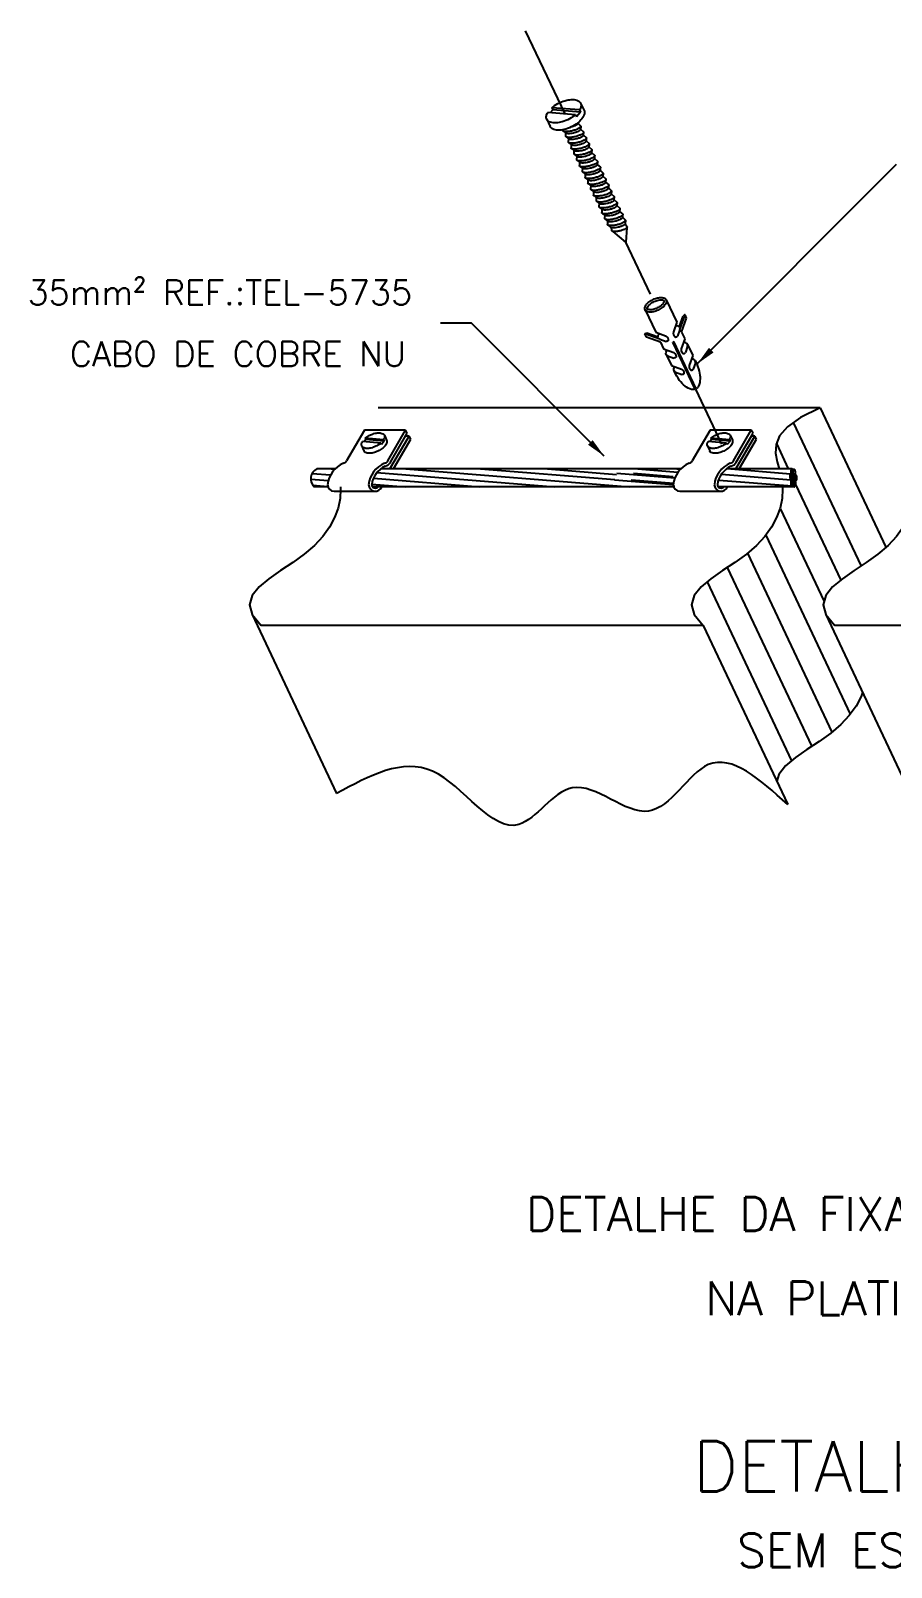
# Model space of a CAD drawing. Header units: millimetres. Extents: x 4236 to 4463, y 1839 to 1973.
# Drawn here: x 4371.33 to 4375.17, y 1852.75 to 1859.6 of the extents above; entities that cross this region are included whole.
import ezdxf
from ezdxf.enums import TextEntityAlignment as Align

# ---------------------------------------------------------------- set-up
doc = ezdxf.new("R2010")
doc.units = ezdxf.units.MM
doc.linetypes.add('DASHDOT', pattern=[1, 0.5, -0.25, 0, -0.25])
for name, color, linetype in [('C01', 1, 'Continuous'), ('C02', 42, 'Continuous'), ('C03', 7, 'Continuous'), ('C04', 5, 'Continuous'), ('C05', 4, 'Continuous')]:
    doc.layers.add(name, color=color, linetype=linetype)
doc.styles.add('100CL', font='romans.shx', dxfattribs={"height": 25})
doc.styles.add('140CL', font='romans.shx', dxfattribs={"height": 100})
doc.styles.add('80CL', font='romans.shx', dxfattribs={"height": 2})

msp = doc.modelspace()

# ---------------------------------------------------------------- linework, layer by layer
at = {"layer": 'C01', "linetype": 'DASHDOT'}
for p, q in [((4373.7175, 1859.2309), (4373.541, 1859.6022)), ((4374.0992, 1858.4276), (4373.9893, 1858.659)), ((4374.4172, 1857.7585), (4374.3005, 1858.0042))]:
    msp.add_line(p, q, dxfattribs=at)
at = {"layer": 'C01'}
for p, q in [((4374.736, 1857.8549), (4375.0382, 1857.2148)), ((4372.8289, 1857.7784), (4372.8212, 1857.7695)), ((4372.9083, 1857.7779), (4372.8259, 1857.7847)), ((4372.8259, 1857.7847), (4372.8289, 1857.7784)), ((4372.9112, 1857.7716), (4372.8289, 1857.7784)), ((4372.9083, 1857.7779), (4372.9112, 1857.7716)), ((4372.9268, 1857.6835), (4373.0061, 1857.8208)), ((4372.9366, 1857.6477), (4373.0214, 1857.7944)), ((4372.9391, 1857.6783), (4373.0138, 1857.8076)), ((4372.9519, 1857.6477), (4373.029, 1857.7812)), ((4373.0138, 1857.8076), (4373.0061, 1857.8208)), ((4373.0214, 1857.7944), (4373.0061, 1857.7944)), ((4373.029, 1857.7812), (4373.0214, 1857.7944)), ((4374.3712, 1857.7784), (4374.3635, 1857.7695)), ((4374.4506, 1857.7779), (4374.3683, 1857.7847)), ((4374.3683, 1857.7847), (4374.3712, 1857.7784)), ((4374.4536, 1857.7716), (4374.3712, 1857.7784)), ((4374.4506, 1857.7779), (4374.4536, 1857.7716)), ((4374.4692, 1857.6835), (4374.5485, 1857.8209)), ((4374.479, 1857.6477), (4374.5637, 1857.7945)), ((4374.4814, 1857.6783), (4374.5561, 1857.8077)), ((4374.4942, 1857.6477), (4374.5713, 1857.7813)), ((4374.5561, 1857.8077), (4374.5485, 1857.8209)), ((4374.5637, 1857.7945), (4374.5485, 1857.7945)), ((4374.5713, 1857.7813), (4374.5637, 1857.7945)), ((4372.8958, 1857.7633), (4372.8134, 1857.7701)), ((4372.8958, 1857.7633), (4372.8987, 1857.7571)), ((4372.9112, 1857.7716), (4372.8987, 1857.7571)), ((4374.4381, 1857.7633), (4374.3557, 1857.7702)), ((4374.4381, 1857.7633), (4374.441, 1857.7571)), ((4374.4536, 1857.7716), (4374.441, 1857.7571)), ((4374.6604, 1857.7608), (4374.7136, 1857.6481)), ((4372.6745, 1857.648), (4372.6906, 1857.6467)), ((4373.0076, 1857.648), (4374.0044, 1857.5685)), ((4373.3406, 1857.648), (4373.939, 1857.6003)), ((4373.6396, 1857.6481), (4373.9473, 1857.6235)), ((4374.0423, 1857.6481), (4374.2213, 1857.6338)), ((4374.2169, 1857.648), (4374.2329, 1857.6468)), ((4374.4392, 1857.6491), (4374.7231, 1857.6264)), ((4374.7398, 1857.6456), (4374.7328, 1857.6456)), ((4372.583, 1857.6021), (4372.6611, 1857.5959)), ((4372.5894, 1857.6282), (4372.6719, 1857.6216)), ((4372.5924, 1857.5748), (4372.6589, 1857.5695)), ((4372.8552, 1857.5804), (4373.0048, 1857.5685)), ((4372.8627, 1857.6064), (4373.338, 1857.5685)), ((4372.8783, 1857.6318), (4373.6713, 1857.5685)), ((4373.9387, 1857.5996), (4374.1995, 1857.5788)), ((4373.949, 1857.6283), (4374.207, 1857.6077)), ((4374.0124, 1857.5996), (4374.2024, 1857.5844)), ((4374.0227, 1857.6283), (4374.2001, 1857.6141)), ((4374.4032, 1857.5979), (4374.7307, 1857.5718)), ((4374.4158, 1857.6242), (4374.7246, 1857.5995)), ((4374.7293, 1857.5993), (4374.7255, 1857.5993)), ((4374.7359, 1857.6201), (4374.7295, 1857.6201)), ((4374.7337, 1857.5953), (4374.7331, 1857.5953)), ((4374.7368, 1857.5925), (4374.734, 1857.5925)), ((4374.7409, 1857.618), (4374.7388, 1857.618)), ((4374.7408, 1857.5953), (4374.7401, 1857.5953)), ((4374.7473, 1857.5953), (4374.7443, 1857.5953)), ((4374.7463, 1857.5788), (4374.9478, 1857.152)), ((4374.6767, 1857.4719), (4374.873, 1857.0562)), ((4374.613, 1857.3526), (4374.9898, 1856.5545)), ((4374.5312, 1857.2716), (4374.908, 1856.4735)), ((4374.4411, 1857.2082), (4374.8179, 1856.4101)), ((4374.3513, 1857.1441), (4374.7281, 1856.346))]:
    msp.add_line(p, q, dxfattribs=at)
for points in [[(4373.7879, 1859.1772, -0.24548), (4373.787, 1859.1733, -0.082009), (4373.778, 1859.1662, -0.04047), (4373.7666, 1859.1609, -0.029714), (4373.7502, 1859.1559, -0.029714), (4373.7334, 1859.1529, -0.04047), (4373.7208, 1859.1525, -0.082009), (4373.7096, 1859.1549, -0.24548), (4373.707, 1859.1579, -0.24548)], [(4373.8004, 1859.151, -0.24548), (4373.7994, 1859.1471, -0.082009), (4373.7905, 1859.1399, -0.04047), (4373.7791, 1859.1346, -0.029714), (4373.7627, 1859.1297, -0.029714), (4373.7458, 1859.1267, -0.04047), (4373.7332, 1859.1263, -0.082009), (4373.7221, 1859.1287, -0.24548), (4373.7194, 1859.1317, -0.24548)], [(4373.7863, 1859.1634, -0.24548), (4373.7855, 1859.1602, -0.082009), (4373.7782, 1859.1543, -0.04047), (4373.7689, 1859.15, -0.029714), (4373.7554, 1859.1459, -0.029714), (4373.7416, 1859.1435, -0.04047), (4373.7313, 1859.1431, -0.082009), (4373.7222, 1859.1451, -0.24548), (4373.72, 1859.1476, -0.24548)], [(4373.7739, 1859.1896, -0.24548), (4373.773, 1859.1864, -0.082009), (4373.7658, 1859.1805, -0.04047), (4373.7564, 1859.1762, -0.029714), (4373.743, 1859.1721, -0.000336), (4373.7428, 1859.1721, -0.04047)], [(4373.8129, 1859.1248, -0.24548), (4373.8119, 1859.1209, -0.082009), (4373.803, 1859.1137, -0.04047), (4373.7915, 1859.1084, -0.029714), (4373.7751, 1859.1035, -0.029714), (4373.7583, 1859.1005, -0.04047), (4373.7457, 1859.1001, -0.082009), (4373.7345, 1859.1024, -0.24548), (4373.7319, 1859.1055, -0.24548)], [(4373.7988, 1859.1372, -0.24548), (4373.798, 1859.134, -0.082009), (4373.7907, 1859.1281, -0.04047), (4373.7813, 1859.1238, -0.029714), (4373.7679, 1859.1197, -0.029714), (4373.7541, 1859.1173, -0.04047), (4373.7438, 1859.1169, -0.082009), (4373.7346, 1859.1188, -0.24548), (4373.7325, 1859.1213, -0.24548)], [(4373.8253, 1859.0986, -0.24548), (4373.8243, 1859.0947, -0.082009), (4373.8154, 1859.0875, -0.04047), (4373.804, 1859.0822, -0.029714), (4373.7876, 1859.0773, -0.029714), (4373.7707, 1859.0743, -0.04047), (4373.7582, 1859.0738, -0.082009), (4373.747, 1859.0762, -0.24548), (4373.7443, 1859.0793, -0.24548)], [(4373.8112, 1859.111, -0.24548), (4373.8104, 1859.1078, -0.082009), (4373.8031, 1859.1019, -0.04047), (4373.7938, 1859.0975, -0.029714), (4373.7804, 1859.0935, -0.029714), (4373.7665, 1859.091, -0.04047), (4373.7562, 1859.0907, -0.082009), (4373.7471, 1859.0926, -0.24548), (4373.7449, 1859.0951, -0.24548)], [(4373.8237, 1859.0847, -0.24548), (4373.8229, 1859.0815, -0.082009), (4373.8156, 1859.0757, -0.04047), (4373.8062, 1859.0713, -0.029714), (4373.7928, 1859.0673, -0.029714), (4373.779, 1859.0648, -0.04047), (4373.7687, 1859.0645, -0.082009), (4373.7595, 1859.0664, -0.24548), (4373.7574, 1859.0689, -0.24548)], [(4373.8378, 1859.0724, -0.24548), (4373.8368, 1859.0685, -0.082009), (4373.8279, 1859.0613, -0.04047), (4373.8165, 1859.056, -0.029714), (4373.8001, 1859.051, -0.029714), (4373.7832, 1859.0481, -0.04047), (4373.7706, 1859.0476, -0.082009), (4373.7594, 1859.05, -0.24548), (4373.7568, 1859.053, -0.24548)], [(4373.8502, 1859.0462, -0.24548), (4373.8492, 1859.0423, -0.082009), (4373.8403, 1859.0351, -0.04047), (4373.8289, 1859.0298, -0.029714), (4373.8125, 1859.0248, -0.029714), (4373.7957, 1859.0218, -0.04047), (4373.7831, 1859.0214, -0.082009), (4373.7719, 1859.0238, -0.24548), (4373.7692, 1859.0268, -0.24548)], [(4373.8361, 1859.0585, -0.24548), (4373.8353, 1859.0553, -0.082009), (4373.8281, 1859.0495, -0.04047), (4373.8187, 1859.0451, -0.029714), (4373.8053, 1859.0411, -0.029714), (4373.7915, 1859.0386, -0.04047), (4373.7812, 1859.0383, -0.082009), (4373.772, 1859.0402, -0.24548), (4373.7698, 1859.0427, -0.24548)], [(4373.8627, 1859.02, -0.24548), (4373.8617, 1859.016, -0.082009), (4373.8528, 1859.0089, -0.04047), (4373.8414, 1859.0036, -0.029714), (4373.825, 1858.9986, -0.029714), (4373.8081, 1858.9956, -0.04047), (4373.7955, 1858.9952, -0.082009), (4373.7843, 1858.9976, -0.24548), (4373.7817, 1859.0006, -0.24548)], [(4373.8486, 1859.0323, -0.24548), (4373.8478, 1859.0291, -0.082009), (4373.8405, 1859.0232, -0.04047), (4373.8312, 1859.0189, -0.029714), (4373.8177, 1859.0148, -0.029714), (4373.8039, 1859.0124, -0.04047), (4373.7936, 1859.012, -0.082009), (4373.7845, 1859.014, -0.24548), (4373.7823, 1859.0165, -0.24548)], [(4373.8752, 1858.9937, -0.24548), (4373.8742, 1858.9898, -0.082009), (4373.8653, 1858.9827, -0.04047), (4373.8538, 1858.9774, -0.029714), (4373.8374, 1858.9724, -0.029714), (4373.8206, 1858.9694, -0.04047), (4373.808, 1858.969, -0.082009), (4373.7968, 1858.9714, -0.24548), (4373.7942, 1858.9744, -0.24548)], [(4373.8611, 1859.0061, -0.24548), (4373.8603, 1859.0029, -0.082009), (4373.853, 1858.997, -0.04047), (4373.8436, 1858.9927, -0.029714), (4373.8302, 1858.9886, -0.029714), (4373.8164, 1858.9862, -0.04047), (4373.8061, 1858.9858, -0.082009), (4373.7969, 1858.9878, -0.24548), (4373.7947, 1858.9903, -0.24548)], [(4373.8876, 1858.9675, -0.24548), (4373.8866, 1858.9636, -0.082009), (4373.8777, 1858.9564, -0.04047), (4373.8663, 1858.9511, -0.029714), (4373.8499, 1858.9462, -0.029714), (4373.833, 1858.9432, -0.04047), (4373.8205, 1858.9428, -0.082009), (4373.8093, 1858.9451, -0.24548), (4373.8066, 1858.9482, -0.24548)], [(4373.8735, 1858.9799, -0.24548), (4373.8727, 1858.9767, -0.082009), (4373.8654, 1858.9708, -0.04047), (4373.8561, 1858.9665, -0.029714), (4373.8426, 1858.9624, -0.029714), (4373.8288, 1858.96, -0.04047), (4373.8185, 1858.9596, -0.082009), (4373.8094, 1858.9616, -0.24548), (4373.8072, 1858.964, -0.24548)], [(4373.9001, 1858.9413, -0.24548), (4373.8991, 1858.9374, -0.082009), (4373.8902, 1858.9302, -0.04047), (4373.8788, 1858.9249, -0.029714), (4373.8624, 1858.92, -0.029714), (4373.8455, 1858.917, -0.04047), (4373.8329, 1858.9165, -0.082009), (4373.8217, 1858.9189, -0.24548), (4373.8191, 1858.922, -0.24548)], [(4373.886, 1858.9537, -0.24548), (4373.8852, 1858.9505, -0.082009), (4373.8779, 1858.9446, -0.04047), (4373.8685, 1858.9403, -0.029714), (4373.8551, 1858.9362, -0.029714), (4373.8413, 1858.9337, -0.04047), (4373.831, 1858.9334, -0.082009), (4373.8218, 1858.9353, -0.24548), (4373.8197, 1858.9378, -0.24548)], [(4373.9125, 1858.9151, -0.24548), (4373.9115, 1858.9112, -0.082009), (4373.9026, 1858.904, -0.04047), (4373.8912, 1858.8987, -0.029714), (4373.8748, 1858.8937, -0.029714), (4373.858, 1858.8908, -0.04047), (4373.8454, 1858.8903, -0.082009), (4373.8342, 1858.8927, -0.24548), (4373.8315, 1858.8958, -0.24548)], [(4373.8984, 1858.9275, -0.24548), (4373.8976, 1858.9243, -0.082009), (4373.8903, 1858.9184, -0.04047), (4373.881, 1858.914, -0.029714), (4373.8676, 1858.91, -0.029714), (4373.8538, 1858.9075, -0.04047), (4373.8435, 1858.9072, -0.082009), (4373.8343, 1858.9091, -0.24548), (4373.8321, 1858.9116, -0.24548)], [(4373.925, 1858.8889, -0.24548), (4373.924, 1858.885, -0.082009), (4373.9151, 1858.8778, -0.04047), (4373.9037, 1858.8725, -0.029714), (4373.8873, 1858.8675, -0.029714), (4373.8704, 1858.8646, -0.04047), (4373.8578, 1858.8641, -0.082009), (4373.8466, 1858.8665, -0.24548), (4373.844, 1858.8695, -0.24548)], [(4373.9109, 1858.9012, -0.24548), (4373.9101, 1858.898, -0.082009), (4373.9028, 1858.8922, -0.04047), (4373.8935, 1858.8878, -0.029714), (4373.88, 1858.8838, -0.029714), (4373.8662, 1858.8813, -0.04047), (4373.8559, 1858.881, -0.082009), (4373.8467, 1858.8829, -0.24548), (4373.8446, 1858.8854, -0.24548)], [(4373.9234, 1858.875, -0.24548), (4373.9226, 1858.8718, -0.082009), (4373.9153, 1858.8659, -0.04047), (4373.9059, 1858.8616, -0.029714), (4373.8925, 1858.8575, -0.029714), (4373.8787, 1858.8551, -0.04047), (4373.8684, 1858.8547, -0.082009), (4373.8592, 1858.8567, -0.24548), (4373.857, 1858.8592, -0.24548)], [(4373.9374, 1858.8627, -0.24548), (4373.9365, 1858.8588, -0.082009), (4373.9276, 1858.8516, -0.04047), (4373.9161, 1858.8463, -0.029714), (4373.8997, 1858.8413, -0.029714), (4373.8829, 1858.8383, -0.04047), (4373.8703, 1858.8379, -0.082009), (4373.8591, 1858.8403, -0.24548), (4373.8565, 1858.8433, -0.24548)], [(4373.9499, 1858.8364, -0.24548), (4373.9489, 1858.8325, -0.082009), (4373.94, 1858.8254, -0.04047), (4373.9286, 1858.8201, -0.029714), (4373.9122, 1858.8151, -0.029714), (4373.8953, 1858.8121, -0.04047), (4373.8828, 1858.8117, -0.082009), (4373.8716, 1858.8141, -0.24548), (4373.8689, 1858.8171, -0.24548)], [(4373.9358, 1858.8488, -0.24548), (4373.935, 1858.8456, -0.082009), (4373.9277, 1858.8397, -0.04047), (4373.9184, 1858.8354, -0.029714), (4373.9049, 1858.8313, -0.029714), (4373.8911, 1858.8289, -0.04047), (4373.8808, 1858.8285, -0.082009), (4373.8717, 1858.8305, -0.24548), (4373.8695, 1858.833, -0.24548)], [(4373.9624, 1858.8102, -0.24548), (4373.9614, 1858.8063, -0.082009), (4373.9525, 1858.7991, -0.04047), (4373.9411, 1858.7938, -0.029714), (4373.9247, 1858.7889, -0.029714), (4373.9078, 1858.7859, -0.04047), (4373.8952, 1858.7855, -0.082009), (4373.884, 1858.7879, -0.24548), (4373.8814, 1858.7909, -0.24548)], [(4373.9483, 1858.8226, -0.24548), (4373.9475, 1858.8194, -0.082009), (4373.9402, 1858.8135, -0.04047), (4373.9308, 1858.8092, -0.029714), (4373.9174, 1858.8051, -0.029714), (4373.9036, 1858.8027, -0.04047), (4373.8933, 1858.8023, -0.082009), (4373.8841, 1858.8043, -0.24548), (4373.882, 1858.8068, -0.24548)], [(4373.9748, 1858.784, -0.24548), (4373.9738, 1858.7801, -0.082009), (4373.9649, 1858.7729, -0.04047), (4373.9535, 1858.7676, -0.029714), (4373.9371, 1858.7627, -0.029714), (4373.9202, 1858.7597, -0.04047), (4373.9077, 1858.7593, -0.082009), (4373.8965, 1858.7616, -0.24548), (4373.8938, 1858.7647, -0.24548)], [(4373.9607, 1858.7964, -0.24548), (4373.9599, 1858.7932, -0.082009), (4373.9526, 1858.7873, -0.04047), (4373.9433, 1858.783, -0.029714), (4373.9299, 1858.7789, -0.029714), (4373.916, 1858.7765, -0.04047), (4373.9057, 1858.7761, -0.082009), (4373.8966, 1858.778, -0.24548), (4373.8944, 1858.7805, -0.24548)], [(4373.9873, 1858.7578, -0.24548), (4373.9863, 1858.7539, -0.082009), (4373.9774, 1858.7467, -0.04047), (4373.966, 1858.7414, -0.029714), (4373.9496, 1858.7365, -0.029714), (4373.9327, 1858.7335, -0.04047), (4373.9201, 1858.733, -0.082009), (4373.9089, 1858.7354, -0.24548), (4373.9063, 1858.7385, -0.24548)], [(4373.9732, 1858.7702, -0.24548), (4373.9724, 1858.767, -0.082009), (4373.9651, 1858.7611, -0.04047), (4373.9557, 1858.7567, -0.029714), (4373.9423, 1858.7527, -0.029714), (4373.9285, 1858.7502, -0.04047), (4373.9182, 1858.7499, -0.082009), (4373.909, 1858.7518, -0.24548), (4373.9069, 1858.7543, -0.24548)], [(4373.986, 1858.7432, -0.24548), (4373.9852, 1858.74, -0.082009), (4373.9779, 1858.7342, -0.04047), (4373.9685, 1858.7298, -0.029714), (4373.9551, 1858.7258, -0.029714), (4373.9413, 1858.7233, -0.04047), (4373.931, 1858.723, -0.082009), (4373.9218, 1858.7249, -0.24548), (4373.9197, 1858.7274, -0.24548)], [(4373.9946, 1858.7278, -0.24548), (4373.9938, 1858.7245, -0.082009), (4373.9862, 1858.7183, -0.04047), (4373.9764, 1858.7138, -0.029714), (4373.9624, 1858.7095, -0.029714), (4373.9479, 1858.707, -0.04047), (4373.9372, 1858.7066, -0.082009), (4373.9276, 1858.7087, -0.24548), (4373.9253, 1858.7113, -0.24548)], [(4374.7308, 1857.6205, 0.207457), (4374.7325, 1857.6213, 0.095933), (4374.7344, 1857.6247, 0.052726), (4374.7353, 1857.6289, 0.039847), (4374.7355, 1857.6346, 0.039847), (4374.7348, 1857.6402, 0.052726), (4374.7335, 1857.6443, 0.095933), (4374.7313, 1857.6475, 0.207457), (4374.7295, 1857.6481, 0.207457), (4374.7279, 1857.6473, 0.095933), (4374.7259, 1857.6439, 0.052726), (4374.725, 1857.6397, 0.039847), (4374.7248, 1857.6341, 0.039847), (4374.7255, 1857.6285, 0.027092), (4374.7261, 1857.6263, 0.095933)], [(4374.7412, 1857.618, 0.207457), (4374.7428, 1857.6188, 0.095933), (4374.7448, 1857.6222, 0.052726), (4374.7457, 1857.6264, 0.039847), (4374.7459, 1857.632, 0.039847), (4374.7452, 1857.6377, 0.052726), (4374.7439, 1857.6417, 0.095933), (4374.7416, 1857.6449, 0.207457), (4374.7399, 1857.6456, 0.207457), (4374.7382, 1857.6448, 0.095933), (4374.7363, 1857.6414, 0.052726), (4374.7354, 1857.6372, 0.001764), (4374.7353, 1857.637, 0.039847)], [(4374.7292, 1857.6211, 0.1939), (4374.7308, 1857.6205, 0.207457)], [(4374.7354, 1857.6292, 0.023019), (4374.7359, 1857.6259, 0.052726), (4374.7372, 1857.6219, 0.095933), (4374.7394, 1857.6187, 0.207457), (4374.7412, 1857.618, 0.207457)], [(4374.7423, 1857.6184, 0.049151), (4374.7415, 1857.6145, 0.039847), (4374.7413, 1857.6088, 0.039847), (4374.742, 1857.6032, 0.052726), (4374.7433, 1857.5991, 0.095933), (4374.7455, 1857.5959, 0.207457), (4374.7473, 1857.5953, 0.207457)], [(4374.7473, 1857.5953, 0.207457), (4374.7489, 1857.5961, 0.095933), (4374.7509, 1857.5995, 0.052726), (4374.7518, 1857.6036, 0.039847), (4374.752, 1857.6093, 0.039847), (4374.7513, 1857.6149, 0.052726), (4374.75, 1857.619, 0.095933), (4374.7477, 1857.6222, 0.207457), (4374.746, 1857.6229, 0.130458), (4374.7449, 1857.6225, 0.095933)]]:
    msp.add_lwpolyline(points, format="xyb", dxfattribs=at)
for points in [[(4374.7257, 1857.5993, 0.207457), (4374.7274, 1857.6001, 0.095933), (4374.7293, 1857.6035, 0.052726), (4374.7302, 1857.6077, 0.039847), (4374.7304, 1857.6134, 0.039847), (4374.7297, 1857.619, 0.052726), (4374.7284, 1857.6231, 0.095933), (4374.7262, 1857.6263, 0.207457), (4374.7244, 1857.6269, 0.207457), (4374.7228, 1857.6261, 0.095933), (4374.7208, 1857.6227, 0.052726), (4374.7199, 1857.6185, 0.039847), (4374.7197, 1857.6129, 0.039847), (4374.7204, 1857.6073, 0.052726), (4374.7217, 1857.6032, 0.095933), (4374.724, 1857.6, 0.207457)], [(4374.7303, 1857.5717, 0.207457), (4374.7319, 1857.5725, 0.095933), (4374.7339, 1857.5759, 0.052726), (4374.7348, 1857.5801, 0.039847), (4374.735, 1857.5858, 0.039847), (4374.7343, 1857.5914, 0.052726), (4374.733, 1857.5955, 0.095933), (4374.7307, 1857.5987, 0.207457), (4374.729, 1857.5993, 0.207457), (4374.7273, 1857.5985, 0.095933), (4374.7254, 1857.5951, 0.052726), (4374.7245, 1857.5909, 0.039847), (4374.7243, 1857.5853, 0.039847), (4374.725, 1857.5797, 0.052726), (4374.7263, 1857.5756, 0.095933), (4374.7285, 1857.5724, 0.207457)], [(4374.7371, 1857.5925, 0.207457), (4374.7388, 1857.5933, 0.095933), (4374.7407, 1857.5967, 0.052726), (4374.7417, 1857.6009, 0.039847), (4374.7419, 1857.6065, 0.039847), (4374.7411, 1857.6121, 0.052726), (4374.7398, 1857.6162, 0.095933), (4374.7376, 1857.6194, 0.207457), (4374.7359, 1857.6201, 0.207457), (4374.7342, 1857.6193, 0.095933), (4374.7323, 1857.6159, 0.052726), (4374.7313, 1857.6117, 0.039847), (4374.7311, 1857.606, 0.039847), (4374.7319, 1857.6004, 0.052726), (4374.7332, 1857.5964, 0.095933), (4374.7354, 1857.5931, 0.207457)], [(4374.74, 1857.5685, 0.207457), (4374.7418, 1857.5691, 0.095933), (4374.7442, 1857.5722, 0.052726), (4374.7457, 1857.5762, 0.039847), (4374.7467, 1857.5817, 0.039847), (4374.7469, 1857.5874, 0.052726), (4374.7462, 1857.5916, 0.095933), (4374.7444, 1857.5951, 0.207457), (4374.7428, 1857.596, 0.207457), (4374.741, 1857.5955, 0.095933), (4374.7386, 1857.5924, 0.052726), (4374.7371, 1857.5884, 0.039847), (4374.7361, 1857.5828, 0.039847), (4374.736, 1857.5772, 0.052726), (4374.7367, 1857.5729, 0.095933), (4374.7384, 1857.5694, 0.207457)]]:
    msp.add_lwpolyline(points, format="xyb", close=True, dxfattribs=at)
for centre, radius, start, end in [((4372.9564, 1857.566), 0.1157, 112.38094, 174.25051), ((4372.9582, 1857.565), 0.1041, 114.30868, 172.68845), ((4372.9052, 1857.6983), 0.0262, 285.64044, 325.62302), ((4372.9045, 1857.6983), 0.0399, 285.64044, 330.00235), ((4374.4987, 1857.5661), 0.1157, 112.38094, 174.25051), ((4374.5005, 1857.565), 0.1041, 114.30868, 172.68845), ((4374.4476, 1857.6983), 0.0262, 285.64044, 325.62302), ((4374.4469, 1857.6983), 0.0399, 285.64044, 330.00235), ((4372.8716, 1857.579), 0.0305, 182.51045, 339.91568), ((4372.8716, 1857.579), 0.0168, 182.51045, 321.36256), ((4374.414, 1857.579), 0.0305, 182.51045, 339.91568), ((4374.414, 1857.579), 0.0168, 182.51045, 321.36256)]:
    msp.add_arc(centre, radius, start, end, dxfattribs=at)
at = {"layer": 'C02'}
for p, q in [((4373.7638, 1859.2272), (4373.6402, 1859.2371)), ((4373.6634, 1859.2496), (4373.6519, 1859.2362)), ((4373.6589, 1859.259), (4373.6634, 1859.2496)), ((4373.7825, 1859.2491), (4373.6589, 1859.259)), ((4373.7869, 1859.2397), (4373.6634, 1859.2496)), ((4373.7638, 1859.2272), (4373.7682, 1859.2179)), ((4373.7869, 1859.2397), (4373.7682, 1859.2179)), ((4373.7825, 1859.2491), (4373.7869, 1859.2397)), ((4373.787, 1859.2791), (4373.8024, 1859.2468)), ((4373.6356, 1859.2071), (4373.651, 1859.1748)), ((4373.7101, 1859.1547), (4373.72, 1859.1476)), ((4373.72, 1859.1476), (4373.7194, 1859.1317)), ((4373.7739, 1859.1896), (4373.7879, 1859.1772)), ((4373.7874, 1859.174), (4373.7863, 1859.1634)), ((4373.7863, 1859.1634), (4373.8004, 1859.151)), ((4373.7999, 1859.1478), (4373.7988, 1859.1372)), ((4373.7225, 1859.1285), (4373.7325, 1859.1213)), ((4373.7325, 1859.1213), (4373.7319, 1859.1055)), ((4373.735, 1859.1023), (4373.7449, 1859.0951)), ((4373.7449, 1859.0951), (4373.7443, 1859.0793)), ((4373.7474, 1859.0761), (4373.7574, 1859.0689)), ((4373.7988, 1859.1372), (4373.8129, 1859.1248)), ((4373.8123, 1859.1216), (4373.8112, 1859.111)), ((4373.8112, 1859.111), (4373.8253, 1859.0986)), ((4373.8248, 1859.0954), (4373.8237, 1859.0847)), ((4373.8237, 1859.0847), (4373.8378, 1859.0724)), ((4373.7574, 1859.0689), (4373.7568, 1859.053)), ((4373.7599, 1859.0498), (4373.7698, 1859.0427)), ((4373.7698, 1859.0427), (4373.7692, 1859.0268)), ((4373.7724, 1859.0236), (4373.7823, 1859.0165)), ((4373.7823, 1859.0165), (4373.7817, 1859.0006)), ((4373.8372, 1859.0691), (4373.8361, 1859.0585)), ((4373.8361, 1859.0585), (4373.8502, 1859.0462)), ((4373.8497, 1859.0429), (4373.8486, 1859.0323)), ((4373.8486, 1859.0323), (4373.8627, 1859.02)), ((4373.8622, 1859.0167), (4373.8611, 1859.0061)), ((4373.7848, 1858.9974), (4373.7947, 1858.9903)), ((4373.7947, 1858.9903), (4373.7942, 1858.9744)), ((4373.7973, 1858.9712), (4373.8072, 1858.964)), ((4373.8072, 1858.964), (4373.8066, 1858.9482)), ((4373.8097, 1858.945), (4373.8197, 1858.9378)), ((4373.8611, 1859.0061), (4373.8752, 1858.9937)), ((4373.8746, 1858.9905), (4373.8735, 1858.9799)), ((4373.8735, 1858.9799), (4373.8876, 1858.9675)), ((4373.8871, 1858.9643), (4373.886, 1858.9537)), ((4373.886, 1858.9537), (4373.9001, 1858.9413)), ((4374.3074, 1858.1161), (4375.1966, 1859.0066)), ((4373.8197, 1858.9378), (4373.8191, 1858.922)), ((4373.8222, 1858.9188), (4373.8321, 1858.9116)), ((4373.8321, 1858.9116), (4373.8315, 1858.8958)), ((4373.8347, 1858.8926), (4373.8446, 1858.8854)), ((4373.8446, 1858.8854), (4373.844, 1858.8695)), ((4373.8995, 1858.9381), (4373.8984, 1858.9275)), ((4373.8984, 1858.9275), (4373.9125, 1858.9151)), ((4373.912, 1858.9118), (4373.9109, 1858.9012)), ((4373.9109, 1858.9012), (4373.925, 1858.8889)), ((4373.9245, 1858.8856), (4373.9234, 1858.875)), ((4373.9234, 1858.875), (4373.9374, 1858.8627)), ((4373.8471, 1858.8663), (4373.857, 1858.8592)), ((4373.857, 1858.8592), (4373.8565, 1858.8433)), ((4373.8596, 1858.8401), (4373.8695, 1858.833)), ((4373.8695, 1858.833), (4373.8689, 1858.8171)), ((4373.872, 1858.8139), (4373.882, 1858.8068)), ((4373.882, 1858.8068), (4373.8814, 1858.7909)), ((4373.9369, 1858.8594), (4373.9358, 1858.8488)), ((4373.9358, 1858.8488), (4373.9499, 1858.8364)), ((4373.9494, 1858.8332), (4373.9483, 1858.8226)), ((4373.9483, 1858.8226), (4373.9624, 1858.8102)), ((4373.9618, 1858.807), (4373.9607, 1858.7964)), ((4373.8845, 1858.7877), (4373.8944, 1858.7805)), ((4373.8944, 1858.7805), (4373.8938, 1858.7647)), ((4373.897, 1858.7615), (4373.9069, 1858.7543)), ((4373.9069, 1858.7543), (4373.9063, 1858.7385)), ((4373.9197, 1858.7274), (4373.9108, 1858.7348)), ((4373.9607, 1858.7964), (4373.9748, 1858.784)), ((4373.9743, 1858.7808), (4373.9732, 1858.7702)), ((4373.9732, 1858.7702), (4373.9873, 1858.7578)), ((4373.9858, 1858.741), (4373.9946, 1858.7278)), ((4373.987, 1858.7551), (4373.986, 1858.7432)), ((4373.9234, 1858.7244), (4373.9253, 1858.7113)), ((4373.9893, 1858.6587), (4373.9317, 1858.7074)), ((4373.9936, 1858.7243), (4373.9893, 1858.6587)), ((4374.1691, 1858.4024), (4374.2166, 1858.3025)), ((4374.0745, 1858.3574), (4374.1219, 1858.2575)), ((4374.227, 1858.2798), (4374.2448, 1858.3297)), ((4374.2294, 1858.269), (4374.2528, 1858.3348)), ((4374.2598, 1858.32), (4374.2528, 1858.3348)), ((4373.3001, 1858.2979), (4373.1626, 1858.2979)), ((4373.8924, 1857.7047), (4373.3001, 1858.2979)), ((4374.1219, 1858.2575), (4374.1658, 1858.2419)), ((4374.2166, 1858.3025), (4374.201, 1858.2586)), ((4374.2294, 1858.269), (4374.2192, 1858.2405)), ((4374.2378, 1858.2579), (4374.2598, 1858.32)), ((4374.2378, 1858.2579), (4374.2519, 1858.2281)), ((4374.1398, 1858.2264), (4374.074, 1858.2499)), ((4374.0811, 1858.235), (4374.074, 1858.2499)), ((4374.1431, 1858.2129), (4374.0811, 1858.235)), ((4374.1329, 1858.2351), (4374.083, 1858.2528)), ((4374.1398, 1858.2264), (4374.1684, 1858.2163)), ((4374.1431, 1858.2129), (4374.1573, 1858.1832)), ((4374.2029, 1858.2159), (4374.1977, 1858.2134)), ((4374.2977, 1858.0029), (4374.1977, 1858.2134)), ((4374.303, 1858.0054), (4374.2029, 1858.2159)), ((4374.2519, 1858.2281), (4374.2358, 1858.183)), ((4374.2645, 1858.1951), (4374.2543, 1858.1666)), ((4374.2636, 1858.2035), (4374.287, 1858.1543)), ((4374.1573, 1858.1832), (4374.2024, 1858.1671)), ((4374.169, 1858.1585), (4374.1924, 1858.1093)), ((4374.1749, 1858.1526), (4374.2035, 1858.1424)), ((4374.287, 1858.1543), (4374.2709, 1858.1091)), ((4374.2996, 1858.1213), (4374.2894, 1858.0927)), ((4374.1924, 1858.1093), (4374.2375, 1858.0932)), ((4374.21, 1858.0787), (4374.2386, 1858.0685)), ((4374.36, 1857.9201), (4372.8838, 1857.9201)), ((4374.8559, 1857.9201), (4374.36, 1857.9201)), ((4374.8559, 1857.9201), (4375.1494, 1857.2984)), ((4372.8224, 1857.8208), (4372.7431, 1857.6835)), ((4373.0061, 1857.8208), (4372.8224, 1857.8208)), ((4372.9114, 1857.7978), (4372.9215, 1857.7763)), ((4374.3647, 1857.8208), (4374.2854, 1857.6835)), ((4374.5485, 1857.8209), (4374.3647, 1857.8208)), ((4374.4537, 1857.7979), (4374.4639, 1857.7763)), ((4372.8103, 1857.7501), (4372.8205, 1857.7286)), ((4374.3526, 1857.7502), (4374.3628, 1857.7286)), ((4372.6918, 1857.648), (4372.6103, 1857.648)), ((4373.9562, 1857.6481), (4372.8954, 1857.648)), ((4374.2335, 1857.6481), (4373.9562, 1857.6481)), ((4374.2348, 1857.6481), (4374.0298, 1857.6481)), ((4374.6563, 1857.6481), (4374.4369, 1857.6481)), ((4374.73, 1857.6481), (4374.4514, 1857.6481)), ((4372.6592, 1857.5685), (4372.5979, 1857.5685)), ((4373.9276, 1857.5685), (4372.8586, 1857.5685)), ((4374.2014, 1857.5685), (4373.9276, 1857.5685)), ((4374.2075, 1857.5685), (4374.0013, 1857.5685)), ((4374.6663, 1857.5685), (4374.4009, 1857.5685)), ((4374.74, 1857.5685), (4374.404, 1857.5685)), ((4372.6879, 1857.5485), (4372.8716, 1857.5485)), ((4374.2302, 1857.5485), (4374.414, 1857.5485)), ((4372.3214, 1856.9981), (4372.6983, 1856.2)), ((4374.8806, 1856.9981), (4375.2575, 1856.2)), ((4374.3343, 1856.9496), (4374.7111, 1856.1515))]:
    msp.add_line(p, q, dxfattribs=at)
at = {"layer": 'C02', "color": 2}
for p, q in [((4374.3343, 1856.9496), (4372.3623, 1856.9496)), ((4376.8935, 1856.9496), (4374.9215, 1856.9496))]:
    msp.add_line(p, q, dxfattribs=at)
at = {"layer": 'C02'}
for points in [[(4373.6589, 1859.259, -0.016409), (4373.6642, 1859.2633, -0.051099), (4373.6933, 1859.2809, -0.051099), (4373.7255, 1859.2924, -0.064948), (4373.7522, 1859.2953, -0.104203), (4373.7763, 1859.2897, -0.174705), (4373.787, 1859.2791, -0.174705), (4373.7885, 1859.264, -0.06738), (4373.7825, 1859.2491, -0.064948)], [(4373.6356, 1859.2071, -0.174705), (4373.6342, 1859.2221, -0.06738), (4373.6402, 1859.2371, -0.064948)], [(4373.7638, 1859.2272, -0.016409), (4373.7585, 1859.2229, -0.051099), (4373.7293, 1859.2052, -0.051099), (4373.6972, 1859.1938, -0.064948), (4373.6705, 1859.1909, -0.104203), (4373.6463, 1859.1965, -0.174705), (4373.6356, 1859.2071, -0.174705)], [(4373.8024, 1859.2468, -0.174705), (4373.8039, 1859.2318, -0.104203), (4373.7929, 1859.2095, -0.064948), (4373.7738, 1859.1906, -0.051099), (4373.7447, 1859.173, -0.051099), (4373.7126, 1859.1615, -0.064948), (4373.6859, 1859.1586, -0.104203), (4373.6617, 1859.1642, -0.174705), (4373.651, 1859.1748, -0.174705)], [(4374.227, 1858.2798, 0.122515), (4374.2218, 1858.284, 0.074458), (4374.2111, 1858.2872, 0.064948)], [(4374.1329, 1858.2351, -0.122515), (4374.1329, 1858.2418, -0.074458), (4374.1372, 1858.2521, -0.064948)], [(4374.2636, 1858.2035, 0.174705), (4374.2569, 1858.2101, 0.074458), (4374.2462, 1858.2133, 0.064948)], [(4374.2645, 1858.1941, 0.174705), (4374.2636, 1858.2035, 0.174705)], [(4374.2645, 1858.1951, 0.021127), (4374.2649, 1858.1961, 0.170198)], [(4374.169, 1858.1585, -0.174705), (4374.1681, 1858.1679, -0.074458), (4374.1724, 1858.1782, -0.064948)], [(4374.1757, 1858.1519, -0.174705), (4374.169, 1858.1585, -0.174705)], [(4374.1749, 1858.1526, -0.021127), (4374.1739, 1858.1528, -0.170198)], [(4374.2987, 1858.1296, 0.174705), (4374.292, 1858.1363, 0.074458), (4374.2813, 1858.1394, 0.064948)], [(4374.298, 1858.131, -0.005298), (4374.3002, 1858.1266, -0.048405), (4374.3155, 1858.0841, -0.062165), (4374.32, 1858.0492, -0.102796), (4374.3134, 1858.0175, -0.153617), (4374.303, 1858.0054, -0.181773)], [(4374.3, 1858.1222, 0.138405), (4374.2987, 1858.1296, 0.174705)], [(4374.2996, 1858.1213, 0.021127), (4374.3, 1858.1222, 0.170198)], [(4374.2041, 1858.0847, -0.174705), (4374.2032, 1858.094, -0.074458), (4374.2075, 1858.1043, -0.064948)], [(4374.2977, 1858.0029, -0.153617), (4374.2818, 1858.0024, -0.102796), (4374.253, 1858.0174, -0.062165), (4374.2287, 1858.0429, -0.048405), (4374.2055, 1858.0816, -0.005298), (4374.2034, 1858.0861, -0.062165)], [(4374.2108, 1858.078, -0.174705), (4374.2041, 1858.0847, -0.174705)], [(4374.21, 1858.0787, -0.021127), (4374.2091, 1858.079, -0.170198)], [(4372.9215, 1857.7763, -0.174705), (4372.9225, 1857.7663, -0.104203), (4372.9152, 1857.7514, -0.064948), (4372.9024, 1857.7389, -0.051099), (4372.8829, 1857.7272, -0.051099), (4372.8615, 1857.7196, -0.064948), (4372.8437, 1857.7177, -0.104203), (4372.8276, 1857.7215, -0.174705), (4372.8205, 1857.7286, -0.174705)], [(4372.8259, 1857.7847, -0.016409), (4372.8295, 1857.7875, -0.051099), (4372.8489, 1857.7993, -0.051099), (4372.8703, 1857.8068, -0.064948), (4372.8881, 1857.8087, -0.104203), (4372.9043, 1857.8049, -0.174705), (4372.9114, 1857.7978, -0.174705), (4372.9123, 1857.7878, -0.06738), (4372.9083, 1857.7779, -0.064948)], [(4374.4639, 1857.7763, -0.174705), (4374.4648, 1857.7663, -0.104203), (4374.4575, 1857.7515, -0.064948), (4374.4447, 1857.7389, -0.051099), (4374.4253, 1857.7272, -0.051099), (4374.4039, 1857.7197, -0.064948), (4374.3861, 1857.7177, -0.104203), (4374.3699, 1857.7215, -0.174705), (4374.3628, 1857.7286, -0.174705)], [(4374.3683, 1857.7847, -0.016409), (4374.3718, 1857.7875, -0.051099), (4374.3913, 1857.7993, -0.051099), (4374.4127, 1857.8068, -0.064948), (4374.4305, 1857.8088, -0.104203), (4374.4466, 1857.805, -0.174705), (4374.4537, 1857.7979, -0.174705), (4374.4547, 1857.7879, -0.06738), (4374.4506, 1857.7779, -0.064948)], [(4372.8103, 1857.7501, -0.174705), (4372.8094, 1857.7601, -0.06738), (4372.8134, 1857.7701, -0.064948)], [(4372.8958, 1857.7633, -0.016409), (4372.8922, 1857.7605, -0.051099), (4372.8728, 1857.7487, -0.051099), (4372.8513, 1857.7412, -0.064948), (4372.8335, 1857.7393, -0.104203), (4372.8174, 1857.743, -0.174705), (4372.8103, 1857.7501, -0.174705)], [(4374.3526, 1857.7502, -0.174705), (4374.3517, 1857.7602, -0.06738), (4374.3557, 1857.7702, -0.064948)], [(4374.4381, 1857.7633, -0.016409), (4374.4346, 1857.7605, -0.051099), (4374.4151, 1857.7488, -0.051099), (4374.3937, 1857.7412, -0.064948), (4374.3759, 1857.7393, -0.104203), (4374.3598, 1857.7431, -0.174705), (4374.3526, 1857.7502, -0.174705)]]:
    msp.add_lwpolyline(points, format="xyb", dxfattribs=at)
for points in [[(4374.0745, 1858.3574, -0.174705), (4374.0735, 1858.3668, -0.104203), (4374.0804, 1858.3807, -0.064948), (4374.0923, 1858.3925, -0.051099), (4374.1105, 1858.4036, -0.051099), (4374.1306, 1858.4107, -0.064948), (4374.1473, 1858.4125, -0.104203), (4374.1624, 1858.409, -0.174705), (4374.1691, 1858.4024, -0.174705), (4374.17, 1858.393, -0.104203), (4374.1632, 1858.3791, -0.064948), (4374.1512, 1858.3673, -0.051099), (4374.133, 1858.3562, -0.051099), (4374.1129, 1858.3491, -0.064948), (4374.0963, 1858.3473, -0.104203), (4374.0811, 1858.3508, -0.174705)], [(4374.0839, 1858.3619, -0.174705), (4374.0837, 1858.3642, -0.104203), (4374.0886, 1858.3743, -0.064948), (4374.0986, 1858.3841, -0.051099), (4374.115, 1858.3941, -0.051099), (4374.1331, 1858.4005, -0.064948), (4374.1471, 1858.4021, -0.104203), (4374.158, 1858.3995, -0.174705), (4374.1596, 1858.3979, -0.174705), (4374.1598, 1858.3956, -0.104203), (4374.1549, 1858.3855, -0.064948), (4374.1449, 1858.3757, -0.051099), (4374.1285, 1858.3657, -0.051099), (4374.1105, 1858.3593, -0.064948), (4374.0965, 1858.3577, -0.104203), (4374.0856, 1858.3603, -0.174705)]]:
    msp.add_lwpolyline(points, format="xyb", close=True, dxfattribs=at)
for points in [[(4374.2528, 1858.3348), (4374.2502, 1858.3347), (4374.2472, 1858.3327), (4374.2448, 1858.3297)], [(4374.201, 1858.2586), (4374.2008, 1858.2574), (4374.2007, 1858.2563), (4374.2006, 1858.2553), (4374.2005, 1858.2544), (4374.2005, 1858.2536), (4374.2004, 1858.2529), (4374.2004, 1858.2522), (4374.2005, 1858.2517), (4374.2005, 1858.2511), (4374.2005, 1858.2507), (4374.2006, 1858.2502), (4374.2006, 1858.2498), (4374.2007, 1858.2494), (4374.2008, 1858.249), (4374.2009, 1858.2486), (4374.201, 1858.2482), (4374.2011, 1858.2478), (4374.2012, 1858.2474), (4374.2013, 1858.247), (4374.2015, 1858.2465), (4374.2017, 1858.2461), (4374.2019, 1858.2457), (4374.2021, 1858.2452), (4374.2023, 1858.2448), (4374.2025, 1858.2443), (4374.2027, 1858.2439), (4374.203, 1858.2435), (4374.2033, 1858.243), (4374.2035, 1858.2426), (4374.2038, 1858.2422), (4374.2041, 1858.2418), (4374.2044, 1858.2414), (4374.2046, 1858.241), (4374.2049, 1858.2406), (4374.2052, 1858.2402), (4374.2054, 1858.2398), (4374.2057, 1858.2395), (4374.206, 1858.2391), (4374.2063, 1858.2388), (4374.2065, 1858.2385), (4374.2068, 1858.2382), (4374.2071, 1858.2379), (4374.2074, 1858.2376), (4374.2077, 1858.2373), (4374.208, 1858.2371), (4374.2083, 1858.2369), (4374.2086, 1858.2367), (4374.209, 1858.2365), (4374.2093, 1858.2364), (4374.2096, 1858.2363), (4374.2099, 1858.2362), (4374.2102, 1858.2361), (4374.2104, 1858.2361), (4374.2107, 1858.236), (4374.211, 1858.236), (4374.2113, 1858.236), (4374.2116, 1858.236), (4374.2119, 1858.2361), (4374.2122, 1858.2361), (4374.2125, 1858.2362), (4374.2128, 1858.2363), (4374.2131, 1858.2364), (4374.2135, 1858.2365), (4374.2139, 1858.2367), (4374.2144, 1858.2368), (4374.2149, 1858.2371), (4374.2155, 1858.2373), (4374.2161, 1858.2377), (4374.2168, 1858.2382), (4374.2175, 1858.2388), (4374.2183, 1858.2395), (4374.2192, 1858.2405)], [(4374.074, 1858.2499), (4374.0757, 1858.2517), (4374.0791, 1858.2529), (4374.083, 1858.2528)], [(4374.1658, 1858.2419), (4374.1669, 1858.2413), (4374.1678, 1858.2407), (4374.1687, 1858.2401), (4374.1694, 1858.2396), (4374.17, 1858.2391), (4374.1706, 1858.2387), (4374.1711, 1858.2383), (4374.1715, 1858.2379), (4374.1719, 1858.2375), (4374.1722, 1858.2372), (4374.1726, 1858.2369), (4374.1729, 1858.2366), (4374.1731, 1858.2363), (4374.1734, 1858.236), (4374.1736, 1858.2356), (4374.1739, 1858.2353), (4374.1741, 1858.235), (4374.1744, 1858.2346), (4374.1746, 1858.2342), (4374.1748, 1858.2338), (4374.1751, 1858.2334), (4374.1753, 1858.233), (4374.1755, 1858.2326), (4374.1757, 1858.2322), (4374.1759, 1858.2317), (4374.1761, 1858.2312), (4374.1763, 1858.2308), (4374.1764, 1858.2303), (4374.1766, 1858.2298), (4374.1767, 1858.2293), (4374.1769, 1858.2288), (4374.177, 1858.2284), (4374.1772, 1858.2279), (4374.1773, 1858.2275), (4374.1774, 1858.227), (4374.1775, 1858.2266), (4374.1776, 1858.2261), (4374.1777, 1858.2257), (4374.1778, 1858.2253), (4374.1779, 1858.2249), (4374.178, 1858.2244), (4374.178, 1858.224), (4374.178, 1858.2236), (4374.178, 1858.2232), (4374.178, 1858.2228), (4374.178, 1858.2225), (4374.1779, 1858.2221), (4374.1779, 1858.2218), (4374.1778, 1858.2214), (4374.1777, 1858.2211), (4374.1776, 1858.2208), (4374.1775, 1858.2206), (4374.1773, 1858.2203), (4374.1771, 1858.2201), (4374.177, 1858.2198), (4374.1768, 1858.2196), (4374.1766, 1858.2194), (4374.1764, 1858.2192), (4374.1762, 1858.219), (4374.1759, 1858.2188), (4374.1757, 1858.2186), (4374.1753, 1858.2184), (4374.175, 1858.2182), (4374.1746, 1858.218), (4374.1742, 1858.2177), (4374.1737, 1858.2175), (4374.1731, 1858.2172), (4374.1724, 1858.217), (4374.1716, 1858.2167), (4374.1707, 1858.2165), (4374.1696, 1858.2164), (4374.1684, 1858.2163)], [(4374.2361, 1858.1847), (4374.2359, 1858.1835), (4374.2358, 1858.1824), (4374.2357, 1858.1814), (4374.2356, 1858.1805), (4374.2356, 1858.1797), (4374.2356, 1858.179), (4374.2356, 1858.1784), (4374.2356, 1858.1778), (4374.2356, 1858.1773), (4374.2356, 1858.1768), (4374.2357, 1858.1763), (4374.2357, 1858.1759), (4374.2358, 1858.1755), (4374.2359, 1858.1751), (4374.236, 1858.1747), (4374.2361, 1858.1743), (4374.2362, 1858.1739), (4374.2363, 1858.1735), (4374.2365, 1858.1731), (4374.2366, 1858.1726), (4374.2368, 1858.1722), (4374.237, 1858.1718), (4374.2372, 1858.1713), (4374.2374, 1858.1709), (4374.2376, 1858.1705), (4374.2379, 1858.17), (4374.2381, 1858.1696), (4374.2384, 1858.1692), (4374.2386, 1858.1687), (4374.2389, 1858.1683), (4374.2392, 1858.1679), (4374.2395, 1858.1675), (4374.2397, 1858.1671), (4374.24, 1858.1667), (4374.2403, 1858.1663), (4374.2405, 1858.166), (4374.2408, 1858.1656), (4374.2411, 1858.1653), (4374.2414, 1858.1649), (4374.2416, 1858.1646), (4374.2419, 1858.1643), (4374.2422, 1858.164), (4374.2425, 1858.1637), (4374.2428, 1858.1635), (4374.2431, 1858.1632), (4374.2434, 1858.163), (4374.2438, 1858.1628), (4374.2441, 1858.1627), (4374.2444, 1858.1625), (4374.2447, 1858.1624), (4374.245, 1858.1623), (4374.2453, 1858.1622), (4374.2456, 1858.1622), (4374.2458, 1858.1621), (4374.2461, 1858.1621), (4374.2464, 1858.1621), (4374.2467, 1858.1622), (4374.247, 1858.1622), (4374.2473, 1858.1622), (4374.2476, 1858.1623), (4374.2479, 1858.1624), (4374.2483, 1858.1625), (4374.2486, 1858.1626), (4374.2491, 1858.1628), (4374.2495, 1858.163), (4374.25, 1858.1632), (4374.2506, 1858.1635), (4374.2512, 1858.1638), (4374.2519, 1858.1643), (4374.2526, 1858.1649), (4374.2534, 1858.1657), (4374.2543, 1858.1666)], [(4374.2009, 1858.168), (4374.202, 1858.1674), (4374.2029, 1858.1668), (4374.2038, 1858.1662), (4374.2045, 1858.1657), (4374.2051, 1858.1652), (4374.2057, 1858.1648), (4374.2062, 1858.1644), (4374.2066, 1858.164), (4374.207, 1858.1637), (4374.2074, 1858.1633), (4374.2077, 1858.163), (4374.208, 1858.1627), (4374.2082, 1858.1624), (4374.2085, 1858.1621), (4374.2087, 1858.1618), (4374.209, 1858.1614), (4374.2092, 1858.1611), (4374.2095, 1858.1607), (4374.2097, 1858.1604), (4374.2099, 1858.16), (4374.2102, 1858.1596), (4374.2104, 1858.1592), (4374.2106, 1858.1587), (4374.2108, 1858.1583), (4374.211, 1858.1578), (4374.2112, 1858.1574), (4374.2114, 1858.1569), (4374.2115, 1858.1564), (4374.2117, 1858.1559), (4374.2119, 1858.1554), (4374.212, 1858.155), (4374.2121, 1858.1545), (4374.2123, 1858.154), (4374.2124, 1858.1536), (4374.2125, 1858.1531), (4374.2127, 1858.1527), (4374.2128, 1858.1523), (4374.2129, 1858.1518), (4374.2129, 1858.1514), (4374.213, 1858.151), (4374.2131, 1858.1506), (4374.2131, 1858.1502), (4374.2131, 1858.1497), (4374.2131, 1858.1494), (4374.2131, 1858.149), (4374.2131, 1858.1486), (4374.2131, 1858.1482), (4374.213, 1858.1479), (4374.2129, 1858.1476), (4374.2128, 1858.1473), (4374.2127, 1858.147), (4374.2126, 1858.1467), (4374.2124, 1858.1464), (4374.2123, 1858.1462), (4374.2121, 1858.146), (4374.2119, 1858.1457), (4374.2117, 1858.1455), (4374.2115, 1858.1453), (4374.2113, 1858.1451), (4374.211, 1858.1449), (4374.2108, 1858.1448), (4374.2105, 1858.1445), (4374.2101, 1858.1443), (4374.2097, 1858.1441), (4374.2093, 1858.1439), (4374.2088, 1858.1436), (4374.2082, 1858.1433), (4374.2076, 1858.1431), (4374.2068, 1858.1429), (4374.2058, 1858.1427), (4374.2047, 1858.1425), (4374.2035, 1858.1424)], [(4374.236, 1858.0942), (4374.2371, 1858.0935), (4374.238, 1858.0929), (4374.2389, 1858.0923), (4374.2396, 1858.0918), (4374.2402, 1858.0914), (4374.2408, 1858.0909), (4374.2413, 1858.0905), (4374.2417, 1858.0901), (4374.2421, 1858.0898), (4374.2425, 1858.0895), (4374.2428, 1858.0891), (4374.2431, 1858.0888), (4374.2434, 1858.0885), (4374.2436, 1858.0882), (4374.2439, 1858.0879), (4374.2441, 1858.0876), (4374.2443, 1858.0872), (4374.2446, 1858.0869), (4374.2448, 1858.0865), (4374.2451, 1858.0861), (4374.2453, 1858.0857), (4374.2455, 1858.0853), (4374.2457, 1858.0848), (4374.2459, 1858.0844), (4374.2461, 1858.0839), (4374.2463, 1858.0835), (4374.2465, 1858.083), (4374.2467, 1858.0825), (4374.2468, 1858.082), (4374.247, 1858.0816), (4374.2471, 1858.0811), (4374.2473, 1858.0806), (4374.2474, 1858.0802), (4374.2475, 1858.0797), (4374.2476, 1858.0793), (4374.2478, 1858.0788), (4374.2479, 1858.0784), (4374.248, 1858.078), (4374.248, 1858.0775), (4374.2481, 1858.0771), (4374.2482, 1858.0767), (4374.2482, 1858.0763), (4374.2482, 1858.0759), (4374.2482, 1858.0755), (4374.2482, 1858.0751), (4374.2482, 1858.0747), (4374.2482, 1858.0744), (4374.2481, 1858.074), (4374.248, 1858.0737), (4374.2479, 1858.0734), (4374.2478, 1858.0731), (4374.2477, 1858.0728), (4374.2475, 1858.0726), (4374.2474, 1858.0723), (4374.2472, 1858.0721), (4374.247, 1858.0719), (4374.2468, 1858.0717), (4374.2466, 1858.0715), (4374.2464, 1858.0713), (4374.2461, 1858.0711), (4374.2459, 1858.0709), (4374.2456, 1858.0707), (4374.2452, 1858.0705), (4374.2448, 1858.0702), (4374.2444, 1858.07), (4374.2439, 1858.0697), (4374.2433, 1858.0695), (4374.2427, 1858.0692), (4374.2419, 1858.069), (4374.2409, 1858.0688), (4374.2398, 1858.0686), (4374.2386, 1858.0685)], [(4374.2712, 1858.1109), (4374.271, 1858.1096), (4374.2709, 1858.1085), (4374.2708, 1858.1075), (4374.2707, 1858.1066), (4374.2707, 1858.1058), (4374.2707, 1858.1051), (4374.2707, 1858.1045), (4374.2707, 1858.1039), (4374.2707, 1858.1034), (4374.2707, 1858.1029), (4374.2708, 1858.1025), (4374.2709, 1858.102), (4374.2709, 1858.1016), (4374.271, 1858.1012), (4374.2711, 1858.1008), (4374.2712, 1858.1004), (4374.2713, 1858.1), (4374.2714, 1858.0996), (4374.2716, 1858.0992), (4374.2717, 1858.0988), (4374.2719, 1858.0983), (4374.2721, 1858.0979), (4374.2723, 1858.0975), (4374.2725, 1858.097), (4374.2727, 1858.0966), (4374.273, 1858.0961), (4374.2732, 1858.0957), (4374.2735, 1858.0953), (4374.2738, 1858.0949), (4374.274, 1858.0944), (4374.2743, 1858.094), (4374.2746, 1858.0936), (4374.2749, 1858.0932), (4374.2751, 1858.0928), (4374.2754, 1858.0924), (4374.2757, 1858.0921), (4374.2759, 1858.0917), (4374.2762, 1858.0914), (4374.2765, 1858.091), (4374.2768, 1858.0907), (4374.277, 1858.0904), (4374.2773, 1858.0901), (4374.2776, 1858.0898), (4374.2779, 1858.0896), (4374.2782, 1858.0894), (4374.2786, 1858.0891), (4374.2789, 1858.0889), (4374.2792, 1858.0888), (4374.2795, 1858.0886), (4374.2798, 1858.0885), (4374.2801, 1858.0884), (4374.2804, 1858.0884), (4374.2807, 1858.0883), (4374.281, 1858.0883), (4374.2812, 1858.0883), (4374.2815, 1858.0883), (4374.2818, 1858.0883), (4374.2821, 1858.0883), (4374.2824, 1858.0884), (4374.2827, 1858.0884), (4374.283, 1858.0885), (4374.2834, 1858.0886), (4374.2837, 1858.0888), (4374.2842, 1858.0889), (4374.2846, 1858.0891), (4374.2851, 1858.0893), (4374.2857, 1858.0896), (4374.2863, 1858.09), (4374.287, 1858.0904), (4374.2877, 1858.091), (4374.2885, 1858.0918), (4374.2894, 1858.0927)], [(4374.8559, 1857.9201), (4374.7681, 1857.8774), (4374.7093, 1857.8361), (4374.6746, 1857.7961), (4374.6587, 1857.7568), (4374.6568, 1857.7179), (4374.6638, 1857.679), (4374.6722, 1857.6481)], [(4372.7152, 1857.5685), (4372.7163, 1857.5581), (4372.7141, 1857.5159), (4372.7052, 1857.4733), (4372.6895, 1857.4306), (4372.6667, 1857.3883), (4372.6368, 1857.3468), (4372.5994, 1857.3064), (4372.5544, 1857.2675), (4372.5024, 1857.2303), (4372.4479, 1857.1942), (4372.3961, 1857.1583), (4372.3523, 1857.1216), (4372.3217, 1857.0832), (4372.3097, 1857.0424), (4372.3214, 1856.9981), (4372.3623, 1856.9496)], [(4374.6873, 1857.5685), (4374.6883, 1857.5581), (4374.6861, 1857.5159), (4374.6772, 1857.4733), (4374.6615, 1857.4306), (4374.6388, 1857.3883), (4374.6088, 1857.3468), (4374.5714, 1857.3064), (4374.5264, 1857.2675), (4374.4745, 1857.2303), (4374.42, 1857.1942), (4374.3682, 1857.1583), (4374.3243, 1857.1216), (4374.2938, 1857.0832), (4374.2817, 1857.0424), (4374.2935, 1856.9981), (4374.3343, 1856.9496)], [(4375.2744, 1857.5685), (4375.2755, 1857.5581), (4375.2733, 1857.5159), (4375.2644, 1857.4733), (4375.2487, 1857.4306), (4375.2259, 1857.3883), (4375.196, 1857.3468), (4375.1586, 1857.3064), (4375.1136, 1857.2675), (4375.0616, 1857.2303), (4375.0071, 1857.1942), (4374.9553, 1857.1583), (4374.9115, 1857.1216), (4374.8809, 1857.0832), (4374.8689, 1857.0424), (4374.8806, 1856.9981), (4374.9215, 1856.9496)], [(4375.0449, 1856.6503), (4375.0383, 1856.6325), (4375.0156, 1856.5902), (4374.9856, 1856.5487), (4374.9482, 1856.5082), (4374.9032, 1856.4694), (4374.8513, 1856.4322), (4374.7968, 1856.3961), (4374.745, 1856.3601), (4374.7011, 1856.3234), (4374.6706, 1856.2851), (4374.6619, 1856.2557)]]:
    msp.add_lwpolyline(points, dxfattribs=at)
for centre, radius, start, end in [((4372.6323, 1857.6039), 0.0493, 116.35605, 225.84609), ((4372.7768, 1857.5629), 0.1203, 113.67095, 172.96049), ((4372.7303, 1857.6617), 0.0114, 98.89276, 123.57861), ((4372.7215, 1857.6983), 0.0262, 285.64044, 325.62302), ((4374.3192, 1857.5629), 0.1203, 113.67095, 172.96049), ((4374.2726, 1857.6618), 0.0114, 98.89276, 123.57861), ((4374.2638, 1857.6983), 0.0262, 285.64044, 325.62302), ((4372.6879, 1857.5789), 0.0305, 182.51045, 270.00235), ((4374.2302, 1857.579), 0.0305, 182.51045, 270.00235)]:
    msp.add_arc(centre, radius, start, end, dxfattribs=at)
msp.add_spline([(4374.7111, 1856.1515), (4374.3568, 1856.3289), (4374.09, 1856.1213), (4373.749, 1856.2251), (4373.5118, 1856.062), (4373.1264, 1856.2992), (4372.6983, 1856.2)], degree=3, dxfattribs=at)
for points in [[(4374.3798, 1858.1672), (4374.3593, 1858.1879), (4374.3074, 1858.1161)], [(4373.82, 1857.7558), (4373.8405, 1857.7765), (4373.8924, 1857.7047)]]:
    msp.add_solid(points, dxfattribs=at)

# ---------------------------------------------------------------- texts
at = {"layer": 'C03', "style": '80CL'}
for s, p in [('35mm² REF.:TEL-5735', (4371.3196, 1858.3802)), ('CABO DE COBRE NU', (4371.5084, 1858.1055))]:
    msp.add_text(s, height=0.11, dxfattribs=at).set_placement(p)
at = {"layer": 'C04', "color": 5}
for s, style, p in [('DETALHE DA FIXAÇÃO DO CABO', '140CL', (4375.1024, 1854.3243)), ('NA PLATIBANDA', '140CL', (4375.1024, 1853.9493)), ('SEM ESCALA', '100CL', (4375.1024, 1852.8243))]:
    msp.add_text(s, height=0.15, dxfattribs=dict(at, style=style)).set_placement(p, align=Align.MIDDLE_CENTER)
at = {"layer": 'C05', "style": '140CL'}
msp.add_text('DETALHE G', height=0.225, dxfattribs=at).set_placement((4375.1024, 1853.1993), align=Align.MIDDLE_CENTER)

doc.saveas('drawing.dxf')
